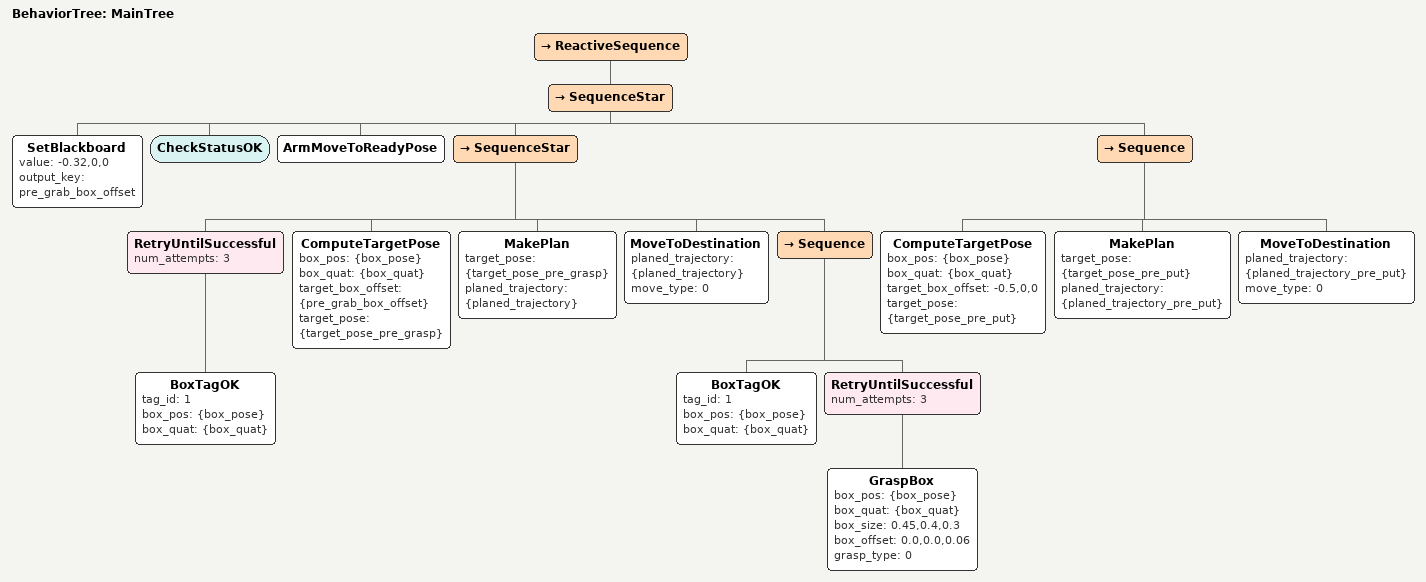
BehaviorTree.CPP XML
<?xml version="1.0" encoding="UTF-8"?>
<root BTCPP_format="3"
      main_tree_to_execute="MainTree">
  <BehaviorTree ID="MainTree">
    <ReactiveSequence>
      <SequenceStar>
        <SetBlackboard value="-0.32,0,0"
                       output_key="pre_grab_box_offset"/>
        <CheckStatusOK/>
        <ArmMoveToReadyPose/>
        <SequenceStar>
          <RetryUntilSuccessful num_attempts="3">
            <BoxTagOK tag_id="1"
                      box_pos="{box_pose}"
                      box_quat="{box_quat}"/>
          </RetryUntilSuccessful>
          <ComputeTargetPose box_pos="{box_pose}"
                             box_quat="{box_quat}"
                             target_box_offset="{pre_grab_box_offset}"
                             target_pose="{target_pose_pre_grasp}"/>
          <MakePlan target_pose="{target_pose_pre_grasp}"
                    planed_trajectory="{planed_trajectory}"/>
          <MoveToDestination planed_trajectory="{planed_trajectory}"
                             move_type="0"/>
          <Sequence>
            <BoxTagOK tag_id="1"
                      box_pos="{box_pose}"
                      box_quat="{box_quat}"/>
            <RetryUntilSuccessful num_attempts="3">
              <GraspBox box_pos="{box_pose}"
                        box_quat="{box_quat}"
                        box_size="0.45,0.4,0.3"
                        box_offset="0.0,0.0,0.06"
                        grasp_type="0"/>
            </RetryUntilSuccessful>
          </Sequence>
        </SequenceStar>
        <Sequence>
          <ComputeTargetPose box_pos="{box_pose}"
                             box_quat="{box_quat}"
                             target_box_offset="-0.5,0,0"
                             target_pose="{target_pose_pre_put}"/>
          <MakePlan target_pose="{target_pose_pre_put}"
                    planed_trajectory="{planed_trajectory_pre_put}"/>
          <MoveToDestination planed_trajectory="{planed_trajectory_pre_put}"
                             move_type="0"/>
        </Sequence>
      </SequenceStar>
    </ReactiveSequence>
  </BehaviorTree>

</root>
